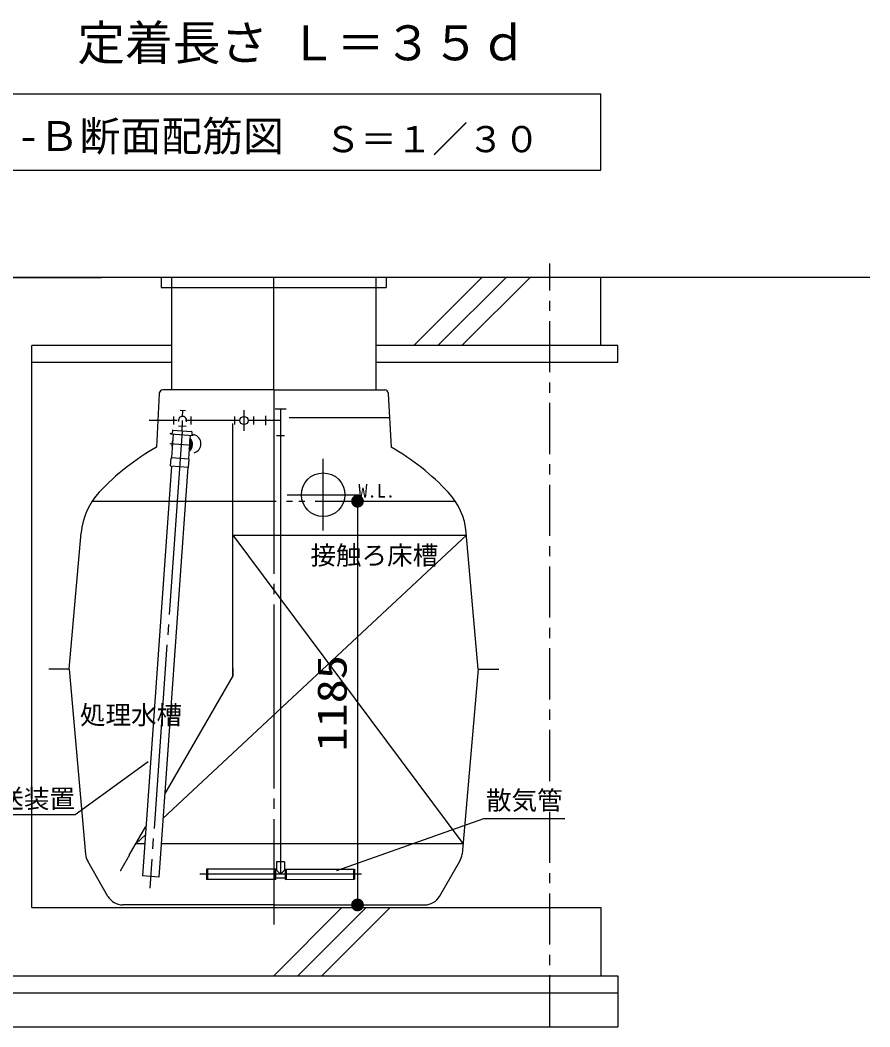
# Model space of a CAD drawing. Units: millimetres, scale not verified. Extents: x -8093 to 8093, y -5792 to 5792.
# Drawn here: x -1423 to 1070, y -3912 to -957 of the extents above; entities that cross this region are included whole.
import ezdxf
from ezdxf.enums import TextEntityAlignment as Align

# ---------------------------------------------------------------- set-up
doc = ezdxf.new("R2010")
doc.units = ezdxf.units.MM
doc.header["$LTSCALE"] = 30
for name, pattern in [('CHAIN1', [8, 5, -1, 1, -1]), ('LONG_CHAIN', [21, 18, -1, 1, -1]), ('LONG_DOUBLE_CHAIN', [21.8, 18, -1, 0.6, -0.6, 0.6, -1])]:
    doc.linetypes.add(name, pattern=pattern)
for name, color, linetype, lineweight in [('0-1_00クル-フ-0躯体', 3, 'Continuous', 25), ('0-2_00クル-フ-1機器', 2, 'Continuous', 25), ('0-3_00クル-フ-6寸法', 132, 'Continuous', 25)]:
    doc.layers.add(name, color=color, linetype=linetype, lineweight=lineweight)
doc.styles.add('ＭＳ ゴシック', font='')
doc.styles.get('ＭＳ ゴシック').set_extended_font_data('MS Gothic')

msp = doc.modelspace()

# ---------------------------------------------------------------- linework, layer by layer
at = {"layer": '0-1_00クル-フ-0躯体'}
for p, q in [((-1638.81, -1172.66), (281.19, -1172.66)), ((281.19, -1397.66), (281.19, -1172.66)), ((-1638.81, -1397.66), (281.19, -1397.66)), ((-1014.85, -2053.83), (-1023.06, -2210.45)), ((-1014.61, -2051.08), (-1014.85, -2053.83)), ((-678.81, -2041.95), (-1004.64, -2041.95)), ((-678.81, -2041.95), (-352.97, -2041.95)), ((-343.01, -2051.08), (-342.77, -2053.83)), ((-342.77, -2053.83), (-334.56, -2210.45)), ((-674.93, -2097.76), (-642.69, -2097.76)), ((-658.81, -2097.76), (-658.81, -3427.95)), ((-973.28, -2120.3), (-973.28, -2143.59)), ((-937.5, -2103.56), (-953.68, -2102.99)), ((-946.19, -2119.96), (-945.59, -2103.27)), ((-922.41, -2120.3), (-922.41, -2143.59)), ((-794.24, -2120.3), (-794.24, -2143.59)), ((-738.27, -2120.3), (-738.27, -2143.59)), ((-703.23, -2118.45), (-703.23, -2145.44)), ((-703.23, -2118.45), (-703.23, -2145.44)), ((-703.23, -2120.3), (-703.23, -2143.59)), ((-633.66, -2122.94), (-339.14, -2122.94)), ((-962.03, -2131.94), (-1044.72, -2131.94)), ((-958.33, -2148.16), (-935.36, -2148.98)), ((-947.7, -2162.42), (-946.62, -2131.94)), ((-778.25, -2131.94), (-938.04, -2131.94)), ((-798.81, -2881.89), (-798.81, -2140.94)), ((-658.81, -2131.94), (-754.25, -2131.94)), ((-981.91, -2171.12), (-981.8, -2169.62)), ((-981.91, -2171.12), (-915.07, -2175.85)), ((-981.8, -2169.62), (-977.78, -2169.91)), ((-977.79, -2240.58), (-972.93, -2171.76)), ((-976.26, -2161.44), (-977.25, -2169.47)), ((-975.2, -2160.57), (-920.23, -2164.45)), ((-924.05, -2175.21), (-928.91, -2244.04)), ((-919.3, -2165.47), (-919.44, -2173.56)), ((-914.96, -2174.35), (-918.98, -2174.07)), ((-915.07, -2175.85), (-914.96, -2174.35)), ((-670.45, -2176.36), (-647.16, -2176.36)), ((-981.71, -2265.57), (-980.08, -2242.43)), ((-978.86, -2241.51), (-979.01, -2241.5)), ((-927.99, -2245.11), (-979.01, -2241.5)), ((-927.84, -2245.12), (-927.99, -2245.11)), ((-979.09, -2266.06), (-1064.14, -3469.03)), ((-931.21, -2269.44), (-1016.26, -3472.42)), ((-928.87, -2269.61), (-981.44, -2265.89)), ((-928.55, -2269.33), (-926.91, -2246.19)), ((-1278.81, -2861.95), (-1243.78, -2461.58)), ((-113.23, -2468.45), (-1004.1, -3300.39)), ((-798.81, -2468.45), (-113.23, -2468.45)), ((-798.81, -2468.45), (-123.6, -3373.95)), ((-78.81, -2861.95), (-113.84, -2461.58)), ((-1278.81, -2861.95), (-1338.81, -2861.95)), ((-1278.81, -2861.95), (-1315.34, -2861.95)), ((-1278.81, -2861.95), (-1231.28, -3405.2)), ((-78.81, -2861.95), (-126.34, -3405.2)), ((-78.81, -2861.95), (-30.27, -2861.95)), ((-78.81, -2861.95), (-18.81, -2861.95)), ((-1102.69, -3408.28), (-1053.87, -3323.72)), ((-1055.62, -3348.5), (-1082.87, -3373.95)), ((-1082.87, -3373.95), (-1057.42, -3373.95)), ((-1009.3, -3373.95), (-123.6, -3373.95)), ((-1165.24, -3528.95), (-1224.77, -3425.84)), ((-670.62, -3427.95), (-670.62, -3452.15)), ((-647.02, -3427.95), (-670.62, -3427.95)), ((-670.6, -3427.95), (-670.6, -3452.15)), ((-647.02, -3427.95), (-647.02, -3452.15)), ((-192.37, -3528.95), (-132.84, -3425.84)), ((-872.82, -3448.96), (-872.8, -3478.96)), ((-675.8, -3478.96), (-675.8, -3448.96)), ((-672.8, -3478.96), (-672.8, -3448.96)), ((-670.6, -3452.15), (-672.8, -3452.15)), ((-670.61, -3452.15), (-658.81, -3463.95)), ((-647.01, -3452.15), (-658.81, -3463.95)), ((-647.02, -3452.15), (-644.81, -3452.15)), ((-644.81, -3478.96), (-644.81, -3448.96)), ((-641.81, -3478.96), (-641.81, -3448.96)), ((-444.81, -3448.84), (-444.81, -3478.84)), ((-1016.26, -3472.42), (-1064.14, -3469.03)), ((-672.8, -3478.96), (-875.8, -3478.96)), ((-644.81, -3475.75), (-672.81, -3475.75)), ((-644.81, -3478.95), (-441.81, -3478.84)), ((-678.81, -3553.95), (-1121.94, -3553.95)), ((-678.81, -3553.95), (-1098.85, -3553.95)), ((-678.81, -3553.95), (-235.68, -3553.95))]:
    msp.add_line(p, q, dxfattribs=at)
at = {"layer": '0-1_00クル-フ-0躯体', "linetype": 'LONG_CHAIN'}
for p, q in [((-678.81, -2041.95), (-678.81, -1711.95)), ((-678.81, -2041.95), (-678.81, -3611.95)), ((-766.25, -2101.82), (-766.25, -2162.07)), ((-947.7, -2162.42), (-1042.61, -3504.8)), ((-916.92, -2205.25), (-984.21, -2200.49)), ((-533.81, -2455.2), (-533.81, -2244.69)), ((-639.06, -2349.95), (-428.55, -2349.95)), ((-658.81, -3427.95), (-658.81, -3463.95)), ((-421.55, -3463.95), (-896.07, -3463.95))]:
    msp.add_line(p, q, dxfattribs=at)
at = {"layer": '0-1_00クル-フ-0躯体', "linetype": 'LONG_DOUBLE_CHAIN'}
msp.add_line((-1211.53, -2368.95), (-146.08, -2368.95), dxfattribs=at)
at = {"layer": '0-1_00クル-フ-0躯体', "color": 4}
for p, q in [((-1269.29, -3289.91), (-1796.32, -3289.91)), ((-54.29, -3300.18), (175.27, -3300.18))]:
    msp.add_line(p, q, dxfattribs=at)
at = {"layer": '0-1_00クル-フ-0躯体'}
for points in [[(-798.81, -2860.14), (-798.81, -2881.94), (-999.03, -3228.74)], [(-1113.98, -3427.84), (-1114.03, -3427.92), (-1114.15, -3428.14), (-1114.36, -3428.49), (-1114.63, -3428.97), (-1114.97, -3429.56), (-1115.38, -3430.26), (-1115.83, -3431.04), (-1116.33, -3431.91), (-1116.88, -3432.86), (-1117.45, -3433.86), (-1118.06, -3434.91), (-1118.7, -3436.01), (-1119.34, -3437.13), (-1120, -3438.27), (-1120.67, -3439.43), (-1121.34, -3440.58), (-1122, -3441.72), (-1122.64, -3442.84), (-1123.27, -3443.93), (-1123.87, -3444.97), (-1124.44, -3445.96), (-1124.98, -3446.89), (-1125.31, -3447.46), (-1125.82, -3448.35), (-1126.33, -3449.23), (-1126.83, -3450.1), (-1127.33, -3450.96), (-1127.83, -3451.82), (-1128.32, -3452.67), (-1128.81, -3453.52), (-1129.05, -3453.95)], [(-1102.69, -3408.28), (-1102.9, -3408.65), (-1103.42, -3409.55), (-1104.08, -3410.69), (-1104.69, -3411.74), (-1104.78, -3411.91), (-1105.24, -3412.71), (-1105.67, -3413.45), (-1106.16, -3414.29), (-1106.78, -3415.37), (-1106.78, -3415.37), (-1107.21, -3416.11), (-1107.71, -3416.97), (-1108.25, -3417.91), (-1108.81, -3418.88), (-1109.36, -3419.84), (-1109.88, -3420.74), (-1110.34, -3421.54), (-1110.56, -3421.92), (-1111.21, -3423.05), (-1111.68, -3423.86), (-1112.09, -3424.57), (-1112.34, -3425), (-1112.95, -3426.06), (-1113.58, -3427.15), (-1113.96, -3427.8), (-1113.98, -3427.84)], [(-672.8, -3448.96), (-875.82, -3448.96), (-875.8, -3478.96)], [(-644.82, -3448.95), (-441.81, -3448.84), (-441.81, -3478.84)]]:
    msp.add_lwpolyline(points, dxfattribs=at)
at = {"layer": '0-1_00クル-フ-0躯体', "color": 4}
for points in [[(-1046.9, -3133.73), (-1261.29, -3289.91), (-1269.29, -3289.91)], [(-494.1, -3453.12), (-62.29, -3300.18), (-54.29, -3300.18)]]:
    msp.add_lwpolyline(points, dxfattribs=at)
at = {"layer": '0-1_00クル-フ-0躯体'}
for centre, radius in [((-766.25, -2131.94), 12), ((-533.81, -2349.95), 64)]:
    msp.add_circle(centre, radius, dxfattribs=at)
for centre, radius, start, end in [((-1004.64, -2051.95), 10, 90, 175), ((-352.97, -2051.95), 10, 5, 90), ((-946.62, -2131.94), 12, 341.3122, 194.5998), ((-977.75, -2169.41), 0.5, 265.956, 352.956), ((-975.27, -2161.57), 1, 85.956, 172.956), ((-920.3, -2165.45), 1, 358.956, 85.956), ((-918.94, -2173.57), 0.5, 178.956, 265.956), ((-919.83, -2200.2), 27.5, 284.82973, 76.43845), ((-678.81, -2819.95), 700, 119.45777, 137.00948), ((-951.81, -2202.77), 26.65, 151.78354, 198.12846), ((-950.56, -2202.87), 26.65, 332.78354, 19.12846), ((-678.81, -2819.95), 700, 42.95562, 60.54223), ((-979.08, -2242.5), 1, 85.956, 175.956), ((-978.79, -2240.51), 1, 265.956, 355.956), ((-927.92, -2244.11), 1, 175.956, 265.956), ((-927.91, -2246.12), 1, 355.956, 85.956), ((-981.41, -2265.59), 0.3, 175.956, 265.956), ((-928.85, -2269.31), 0.3, 265.956, 355.956), ((-1044.54, -2479.01), 200, 137.00948, 175), ((-313.07, -2479.01), 200, 5, 42.99052), ((-1181.47, -3400.84), 50, 185, 210), ((-176.15, -3400.84), 50, 330, 355), ((-1121.94, -3503.95), 50, 210, 270), ((-235.68, -3503.95), 50, 270, 330)]:
    msp.add_arc(centre, radius, start, end, dxfattribs=at)
for centre, major_axis, start_param, end_param in [((-943.93, -2202.08), (4.38, 26.29), 3.9810078, 5.6341905), ((-946.82, -2201.6), (4.38, 26.29), 4.1420376, 5.4546142), ((-946.82, -2201.6), (4.02, 24.17), 4.2636504, 5.3346771)]:
    msp.add_ellipse(centre, major_axis=major_axis, ratio=0.994339, start_param=start_param, end_param=end_param, dxfattribs=at)
at = {"layer": '0-2_00クル-フ-1機器', "linetype": 'CHAIN1'}
msp.add_line((131.19, -3910.52), (131.19, -1671.47), dxfattribs=at)
at = {"layer": '0-2_00クル-フ-1機器'}
for p, q in [((-2721.11, -1711.95), (-1184.12, -1711.95)), ((1070.44, -1711.95), (-1638.81, -1711.95)), ((-1008.81, -1711.95), (-1008.81, -1741.95)), ((-978.81, -1711.95), (-978.81, -2041.95)), ((-378.81, -1711.95), (-378.81, -2041.95)), ((-348.81, -1711.95), (-348.81, -1741.95)), ((-267.96, -1911.95), (-67.96, -1711.95)), ((-197.25, -1911.95), (2.75, -1711.95)), ((-126.54, -1911.95), (73.46, -1711.95)), ((281.19, -1911.95), (281.19, -1711.95)), ((-1008.81, -1741.95), (-348.81, -1741.95)), ((-1388.81, -3561.95), (-1388.81, -1911.95)), ((-978.81, -1911.95), (-1388.81, -1911.95)), ((331.19, -1911.95), (-378.81, -1911.95)), ((331.19, -1961.95), (331.19, -1911.95)), ((-978.81, -1961.95), (-1388.81, -1961.95)), ((331.19, -1961.95), (-378.81, -1961.95)), ((-1388.81, -3561.95), (281.19, -3561.95)), ((-678.81, -3761.95), (-478.81, -3561.95)), ((-608.1, -3761.95), (-408.1, -3561.95)), ((-537.39, -3761.95), (-337.39, -3561.95)), ((281.19, -3561.95), (281.19, -3761.95)), ((-1688.81, -3761.95), (331.19, -3761.95)), ((331.19, -3761.95), (331.19, -3861.95)), ((-1688.81, -3811.95), (331.19, -3811.95)), ((331.19, -3811.95), (331.19, -3911.95)), ((-1688.81, -3911.95), (331.19, -3911.95))]:
    msp.add_line(p, q, dxfattribs=at)
at = {"layer": '0-3_00クル-フ-6寸法', "color": 4}
for p, q in [((-552.99, -2368.95), (-432.99, -2368.95)), ((-432.99, -2368.95), (-432.99, -3553.95)), ((-552.99, -3553.95), (-432.99, -3553.95))]:
    msp.add_line(p, q, dxfattribs=at)
at = {"layer": '0-3_00クル-フ-6寸法'}
for points in [[(-432.99, -2368.95), (-451.41, -2365.43), (-450.82, -2363.15)], [(-432.99, -2368.95), (-450.82, -2363.15), (-449.96, -2360.96)], [(-432.99, -2368.95), (-449.96, -2360.96), (-448.82, -2358.9)], [(-432.99, -2368.95), (-448.82, -2358.9), (-447.44, -2356.99)], [(-432.99, -2368.95), (-447.44, -2356.99), (-445.83, -2355.28)], [(-432.99, -2368.95), (-445.83, -2355.28), (-444.01, -2353.78)], [(-432.99, -2368.95), (-444.01, -2353.78), (-442.03, -2352.51)], [(-432.99, -2368.95), (-442.03, -2352.51), (-439.89, -2351.51)], [(-432.99, -2368.95), (-439.89, -2351.51), (-437.66, -2350.78)], [(-432.99, -2368.95), (-437.66, -2350.78), (-435.34, -2350.34)], [(-432.99, -2368.95), (-435.34, -2350.34), (-432.99, -2350.2)], [(-432.99, -2368.95), (-432.99, -2350.2), (-430.64, -2350.34)], [(-432.99, -2368.95), (-430.64, -2350.34), (-428.33, -2350.78)], [(-432.99, -2368.95), (-428.33, -2350.78), (-426.09, -2351.51)], [(-432.99, -2368.95), (-426.09, -2351.51), (-423.96, -2352.51)], [(-432.99, -2368.95), (-423.96, -2352.51), (-421.97, -2353.78)], [(-432.99, -2368.95), (-421.97, -2353.78), (-420.16, -2355.28)], [(-432.99, -2368.95), (-420.16, -2355.28), (-418.55, -2356.99)], [(-432.99, -2368.95), (-418.55, -2356.99), (-417.16, -2358.9)], [(-432.99, -2368.95), (-417.16, -2358.9), (-416.03, -2360.96)], [(-432.99, -2368.95), (-416.03, -2360.96), (-415.16, -2363.15)], [(-432.99, -2368.95), (-415.16, -2363.15), (-414.57, -2365.43)], [(-432.99, -2368.95), (-451.71, -2367.77), (-451.41, -2365.43)], [(-432.99, -2368.95), (-451.71, -2370.12), (-451.71, -2367.77)], [(-432.99, -2368.95), (-451.41, -2372.46), (-451.71, -2370.12)], [(-432.99, -2368.95), (-450.82, -2374.74), (-451.41, -2372.46)], [(-432.99, -2368.95), (-449.96, -2376.93), (-450.82, -2374.74)], [(-432.99, -2368.95), (-448.82, -2378.99), (-449.96, -2376.93)], [(-432.99, -2368.95), (-447.44, -2380.9), (-448.82, -2378.99)], [(-432.99, -2368.95), (-445.83, -2382.61), (-447.44, -2380.9)], [(-432.99, -2368.95), (-444.01, -2384.11), (-445.83, -2382.61)], [(-432.99, -2368.95), (-442.03, -2385.38), (-444.01, -2384.11)], [(-432.99, -2368.95), (-439.89, -2386.38), (-442.03, -2385.38)], [(-432.99, -2368.95), (-437.66, -2387.11), (-439.89, -2386.38)], [(-432.99, -2368.95), (-435.34, -2387.55), (-437.66, -2387.11)], [(-432.99, -2368.95), (-432.99, -2387.7), (-435.34, -2387.55)], [(-432.99, -2368.95), (-414.57, -2365.43), (-414.28, -2367.77)], [(-432.99, -2368.95), (-414.28, -2367.77), (-414.28, -2370.12)], [(-432.99, -2368.95), (-430.64, -2387.55), (-432.99, -2387.7)], [(-432.99, -2368.95), (-428.33, -2387.11), (-430.64, -2387.55)], [(-432.99, -2368.95), (-426.09, -2386.38), (-428.33, -2387.11)], [(-432.99, -2368.95), (-423.96, -2385.38), (-426.09, -2386.38)], [(-432.99, -2368.95), (-421.97, -2384.11), (-423.96, -2385.38)], [(-432.99, -2368.95), (-420.16, -2382.61), (-421.97, -2384.11)], [(-432.99, -2368.95), (-418.55, -2380.9), (-420.16, -2382.61)], [(-432.99, -2368.95), (-417.16, -2378.99), (-418.55, -2380.9)], [(-432.99, -2368.95), (-416.03, -2376.93), (-417.16, -2378.99)], [(-432.99, -2368.95), (-415.16, -2374.74), (-416.03, -2376.93)], [(-432.99, -2368.95), (-414.57, -2372.46), (-415.16, -2374.74)], [(-432.99, -2368.95), (-414.28, -2370.12), (-414.57, -2372.46)], [(-432.99, -3553.95), (-450.82, -3548.15), (-449.96, -3545.97)], [(-432.99, -3553.95), (-449.96, -3545.97), (-448.82, -3543.9)], [(-432.99, -3553.95), (-448.82, -3543.9), (-447.44, -3542)], [(-432.99, -3553.95), (-447.44, -3542), (-445.83, -3540.28)], [(-432.99, -3553.95), (-445.83, -3540.28), (-444.01, -3538.78)], [(-432.99, -3553.95), (-444.01, -3538.78), (-442.03, -3537.52)], [(-432.99, -3553.95), (-442.03, -3537.52), (-439.89, -3536.52)], [(-432.99, -3553.95), (-439.89, -3536.52), (-437.66, -3535.79)], [(-432.99, -3553.95), (-437.66, -3535.79), (-435.34, -3535.35)], [(-432.99, -3553.95), (-435.34, -3535.35), (-432.99, -3535.2)], [(-432.99, -3553.95), (-432.99, -3535.2), (-430.64, -3535.35)], [(-432.99, -3553.95), (-430.64, -3535.35), (-428.33, -3535.79)], [(-432.99, -3553.95), (-428.33, -3535.79), (-426.09, -3536.52)], [(-432.99, -3553.95), (-426.09, -3536.52), (-423.96, -3537.52)], [(-432.99, -3553.95), (-423.96, -3537.52), (-421.97, -3538.78)], [(-432.99, -3553.95), (-421.97, -3538.78), (-420.16, -3540.28)], [(-432.99, -3553.95), (-420.16, -3540.28), (-418.55, -3542)], [(-432.99, -3553.95), (-418.55, -3542), (-417.16, -3543.9)], [(-432.99, -3553.95), (-417.16, -3543.9), (-416.03, -3545.97)], [(-432.99, -3553.95), (-416.03, -3545.97), (-415.16, -3548.15)], [(-432.99, -3553.95), (-451.71, -3552.77), (-451.41, -3550.44)], [(-432.99, -3553.95), (-451.71, -3555.13), (-451.71, -3552.77)], [(-432.99, -3553.95), (-451.41, -3557.46), (-451.71, -3555.13)], [(-432.99, -3553.95), (-451.41, -3550.44), (-450.82, -3548.15)], [(-432.99, -3553.95), (-450.82, -3559.74), (-451.41, -3557.46)], [(-432.99, -3553.95), (-449.96, -3561.93), (-450.82, -3559.74)], [(-432.99, -3553.95), (-448.82, -3564), (-449.96, -3561.93)], [(-432.99, -3553.95), (-447.44, -3565.9), (-448.82, -3564)], [(-432.99, -3553.95), (-445.83, -3567.62), (-447.44, -3565.9)], [(-432.99, -3553.95), (-444.01, -3569.12), (-445.83, -3567.62)], [(-432.99, -3553.95), (-442.03, -3570.38), (-444.01, -3569.12)], [(-432.99, -3553.95), (-439.89, -3571.38), (-442.03, -3570.38)], [(-432.99, -3553.95), (-437.66, -3572.11), (-439.89, -3571.38)], [(-432.99, -3553.95), (-435.34, -3572.55), (-437.66, -3572.11)], [(-432.99, -3553.95), (-432.99, -3572.7), (-435.34, -3572.55)], [(-432.99, -3553.95), (-415.16, -3548.15), (-414.57, -3550.44)], [(-432.99, -3553.95), (-414.57, -3550.44), (-414.28, -3552.77)], [(-432.99, -3553.95), (-414.28, -3552.77), (-414.28, -3555.13)], [(-432.99, -3553.95), (-430.64, -3572.55), (-432.99, -3572.7)], [(-432.99, -3553.95), (-428.33, -3572.11), (-430.64, -3572.55)], [(-432.99, -3553.95), (-426.09, -3571.38), (-428.33, -3572.11)], [(-432.99, -3553.95), (-423.96, -3570.38), (-426.09, -3571.38)], [(-432.99, -3553.95), (-421.97, -3569.12), (-423.96, -3570.38)], [(-432.99, -3553.95), (-420.16, -3567.62), (-421.97, -3569.12)], [(-432.99, -3553.95), (-418.55, -3565.9), (-420.16, -3567.62)], [(-432.99, -3553.95), (-417.16, -3564), (-418.55, -3565.9)], [(-432.99, -3553.95), (-416.03, -3561.93), (-417.16, -3564)], [(-432.99, -3553.95), (-415.16, -3559.74), (-416.03, -3561.93)], [(-432.99, -3553.95), (-414.57, -3557.46), (-415.16, -3559.74)], [(-432.99, -3553.95), (-414.28, -3555.13), (-414.57, -3557.46)]]:
    msp.add_solid(points, dxfattribs=at)

# ---------------------------------------------------------------- texts
at = {"layer": '0-1_00クル-フ-0躯体', "color": 4, "style": 'ＭＳ ゴシック'}
for s, height, p in [('定着長さ', 102.6, (-1255.26, -1105.56)), ('Ｌ＝３５ｄ', 102.6, (-634.02, -1105.56)), ('Ｂ-Ｂ断面配筋図', 87.98, (-1548.81, -1367.66)), ('Ｓ＝１／３０', 76.98, (-528.81, -1367.66)), ('接触ろ床槽', 54.99, (-571.18, -2571.62)), ('処理水槽', 54.99, (-1247.66, -3040.45)), ('循環水移送装置', 54.99, (-1787.14, -3286.14)), ('散気管', 54.99, (-56.06, -3291.07))]:
    msp.add_text(s, height=height, dxfattribs=at).set_placement(p, align=Align.BOTTOM_LEFT)
at = {"layer": '0-1_00クル-フ-0躯体', "style": 'ＭＳ ゴシック'}
msp.add_text('W.L.', height=39.59, dxfattribs=at).set_placement((-430.62, -2370.1), align=Align.BOTTOM_LEFT)
at = {"layer": '0-3_00クル-フ-6寸法', "color": 3, "style": 'ＭＳ ゴシック', "width": 1.2}
msp.add_text('1185', height=86.66, rotation=90, dxfattribs=at).set_placement((-438.84, -3103.73), align=Align.BOTTOM_LEFT)

doc.saveas('drawing.dxf')
